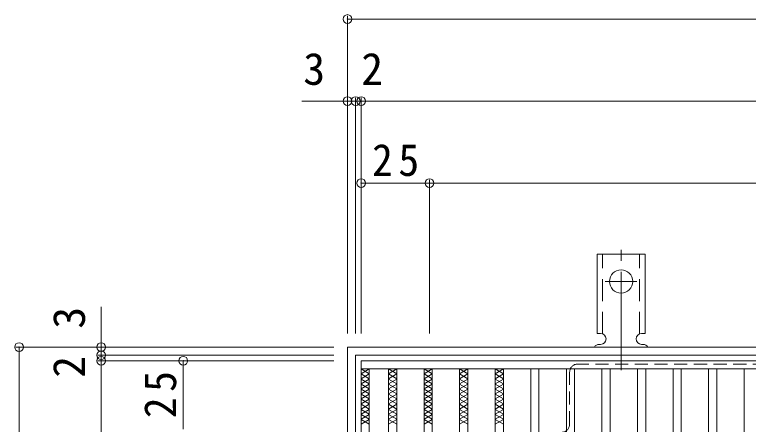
# Model space of a CAD drawing. Units: millimetres at full size, sheet at 1:4. Extents: x -838 to 1044, y -781 to 782.
# Drawn here: x -821.3 to -553.2, y 619.9 to 769.8 of the extents above; entities that cross this region are included whole.
import ezdxf
from ezdxf.enums import TextEntityAlignment as Align

# ---------------------------------------------------------------- set-up
doc = ezdxf.new("R2010")
doc.units = ezdxf.units.MM
doc.header["$LTSCALE"] = 4
doc.header["$PDMODE"] = 32
doc.header["$PDSIZE"] = 3.2
for name, pattern in [('CHAIN2', [12, 9, -1, 1, -1]), ('DASHED1', [1.8, 1.2, -0.6]), ('DASHED2', [3, 2, -1])]:
    doc.linetypes.add(name, pattern=pattern)
for name, color, linetype, lineweight in [('A-1_躯体', 3, 'Continuous', 9), ('A-2_仕上', 3, 'Continuous', 9), ('A-4_その他', 7, 'Continuous', 9), ('A-7_ハッチ', 2, 'Continuous', 9), ('A-9_ｸｳﾁｮｳｷ', 6, 'Continuous', 9), ('A-A_ﾊｯﾁ-ﾜｸ', 3, 'Continuous', 9)]:
    doc.layers.add(name, color=color, linetype=linetype, lineweight=lineweight)
doc.styles.add('ＭＳ ゴシック', font='')
doc.styles.get('ＭＳ ゴシック').set_extended_font_data('MS Gothic')

msp = doc.modelspace()

# ---------------------------------------------------------------- linework, layer by layer
at = {"layer": 'A-1_躯体', "color": 2}
for points in [[(-699.713, 238.162), (-699.713, 648.162), (-289.713, 648.162), (-289.713, 238.162)], [(-696.713, 241.162), (-696.713, 645.162), (-292.713, 645.162), (-292.713, 241.162)]]:
    msp.add_lwpolyline(points, close=True, dxfattribs=at)
at = {"layer": 'A-2_仕上'}
for p, q in [((-694.713, 643.162), (-694.713, 243.162)), ((-694.713, 643.162), (-294.713, 643.162)), ((-694.713, 640.162), (-294.713, 640.162)), ((-691.713, 640.162), (-691.713, 246.162)), ((-684.713, 640.162), (-684.713, 246.162)), ((-681.713, 640.162), (-681.713, 246.162)), ((-671.713, 640.162), (-671.713, 246.162)), ((-668.713, 640.162), (-668.713, 246.162)), ((-658.713, 640.162), (-658.713, 246.162)), ((-655.713, 640.162), (-655.713, 246.162)), ((-645.713, 640.162), (-645.713, 246.162)), ((-642.713, 640.162), (-642.713, 246.162)), ((-632.713, 640.162), (-632.713, 246.162)), ((-629.713, 640.162), (-629.713, 246.162)), ((-619.713, 640.162), (-619.713, 246.162)), ((-616.713, 640.162), (-616.713, 246.162)), ((-606.713, 640.162), (-606.713, 246.162)), ((-603.713, 640.162), (-603.713, 246.162)), ((-593.713, 640.162), (-593.713, 246.162)), ((-590.713, 640.162), (-590.713, 246.162)), ((-580.713, 640.162), (-580.713, 246.162)), ((-577.713, 640.162), (-577.713, 246.162)), ((-567.713, 640.162), (-567.713, 246.162)), ((-564.713, 640.162), (-564.713, 246.162)), ((-554.713, 640.162), (-554.713, 246.162))]:
    msp.add_line(p, q, dxfattribs=at)
at = {"layer": 'A-4_その他'}
for p, q in [((-699.713, 769.362), (-699.713, 653.162)), ((-699.713, 768.162), (-289.713, 768.162)), ((-716.393, 738.162), (-696.713, 738.162)), ((-696.713, 739.362), (-696.713, 653.162)), ((-696.713, 738.162), (-694.713, 738.162)), ((-694.713, 739.362), (-694.713, 653.162)), ((-694.713, 738.162), (-294.713, 738.162)), ((-669.713, 708.162), (-694.713, 708.162)), ((-669.713, 709.362), (-669.713, 653.162)), ((-669.713, 708.162), (-319.713, 708.162)), ((-789.713, 662.926), (-789.713, 645.162)), ((-820.913, 648.162), (-704.713, 648.162)), ((-819.713, 648.162), (-819.713, 238.162)), ((-790.913, 645.162), (-704.713, 645.162)), ((-789.713, 645.162), (-789.713, 643.162)), ((-790.913, 643.162), (-704.713, 643.162)), ((-789.713, 643.162), (-789.713, 243.162)), ((-759.713, 618.162), (-759.713, 643.162))]:
    msp.add_line(p, q, dxfattribs=at)
for p in [(-699.713, 768.162), (-699.713, 738.162), (-696.713, 738.162), (-694.713, 738.162), (-694.713, 708.162), (-669.713, 708.162), (-819.713, 648.162), (-789.713, 648.162), (-789.713, 645.162), (-789.713, 643.162), (-759.713, 643.162)]:
    msp.add_point(p, dxfattribs=at)
at = {"layer": 'A-7_ハッチ', "linetype": 'DASHED1'}
for p, q in [((-373.914, 641.966), (-615.512, 641.966)), ((-618.512, 619.966), (-618.512, 638.966))]:
    msp.add_line(p, q, dxfattribs=at)
for centre, start, end in [((-615.512, 638.966), 90, 180), ((-621.512, 619.966), 270, 0)]:
    msp.add_arc(centre, 3, start, end, dxfattribs=at)
at = {"layer": 'A-9_ｸｳﾁｮｳｷ'}
for p, q in [((-694.713, 640.162), (-691.713, 638.43)), ((-691.713, 640.162), (-694.713, 638.43)), ((-694.713, 638.315), (-691.713, 636.583)), ((-691.713, 638.315), (-694.713, 636.583)), ((-684.713, 640.162), (-681.713, 638.43)), ((-681.713, 640.162), (-684.713, 638.43)), ((-684.713, 638.315), (-681.713, 636.583)), ((-681.713, 638.315), (-684.713, 636.583)), ((-671.713, 640.162), (-668.713, 638.43)), ((-668.713, 640.162), (-671.713, 638.43)), ((-671.713, 638.315), (-668.713, 636.583)), ((-668.713, 638.315), (-671.713, 636.583)), ((-658.713, 640.162), (-655.713, 638.43)), ((-655.713, 640.162), (-658.713, 638.43)), ((-658.713, 638.315), (-655.713, 636.583)), ((-655.713, 638.315), (-658.713, 636.583)), ((-645.713, 640.162), (-642.713, 638.43)), ((-642.713, 640.162), (-645.713, 638.43)), ((-645.713, 638.315), (-642.713, 636.583)), ((-642.713, 638.315), (-645.713, 636.583)), ((-694.713, 636.467), (-691.713, 634.735)), ((-691.713, 636.467), (-694.713, 634.735)), ((-684.713, 636.467), (-681.713, 634.735)), ((-681.713, 636.467), (-684.713, 634.735)), ((-671.713, 636.467), (-668.713, 634.735)), ((-668.713, 636.467), (-671.713, 634.735)), ((-658.713, 636.467), (-655.713, 634.735)), ((-655.713, 636.467), (-658.713, 634.735)), ((-645.713, 636.467), (-642.713, 634.735)), ((-642.713, 636.467), (-645.713, 634.735)), ((-694.713, 634.62), (-691.713, 632.887)), ((-691.713, 634.62), (-694.713, 632.887)), ((-694.713, 632.772), (-691.713, 631.04)), ((-691.713, 632.772), (-694.713, 631.04)), ((-684.713, 634.62), (-681.713, 632.887)), ((-681.713, 634.62), (-684.713, 632.887)), ((-684.713, 632.772), (-681.713, 631.04)), ((-681.713, 632.772), (-684.713, 631.04)), ((-671.713, 634.62), (-668.713, 632.887)), ((-668.713, 634.62), (-671.713, 632.887)), ((-671.713, 632.772), (-668.713, 631.04)), ((-668.713, 632.772), (-671.713, 631.04)), ((-658.713, 634.62), (-655.713, 632.887)), ((-655.713, 634.62), (-658.713, 632.887)), ((-658.713, 632.772), (-655.713, 631.04)), ((-655.713, 632.772), (-658.713, 631.04)), ((-645.713, 634.62), (-642.713, 632.887)), ((-642.713, 634.62), (-645.713, 632.887)), ((-645.713, 632.772), (-642.713, 631.04)), ((-642.713, 632.772), (-645.713, 631.04)), ((-694.713, 630.924), (-691.713, 629.192)), ((-691.713, 630.924), (-694.713, 629.192)), ((-684.713, 630.924), (-681.713, 629.192)), ((-681.713, 630.924), (-684.713, 629.192)), ((-671.713, 630.924), (-668.713, 629.192)), ((-668.713, 630.924), (-671.713, 629.192)), ((-658.713, 630.924), (-655.713, 629.192)), ((-655.713, 630.924), (-658.713, 629.192)), ((-645.713, 630.924), (-642.713, 629.192)), ((-642.713, 630.924), (-645.713, 629.192)), ((-694.713, 629.077), (-691.713, 627.345)), ((-691.713, 629.077), (-694.713, 627.345)), ((-684.713, 629.077), (-681.713, 627.345)), ((-681.713, 629.077), (-684.713, 627.345)), ((-671.713, 629.077), (-668.713, 627.345)), ((-668.713, 629.077), (-671.713, 627.345)), ((-658.713, 629.077), (-655.713, 627.345)), ((-655.713, 629.077), (-658.713, 627.345)), ((-645.713, 629.077), (-642.713, 627.345)), ((-642.713, 629.077), (-645.713, 627.345)), ((-691.713, 627.229), (-694.713, 625.497)), ((-694.713, 627.229), (-691.713, 625.497)), ((-694.713, 625.382), (-691.713, 623.65)), ((-691.713, 625.382), (-694.713, 623.65)), ((-681.713, 627.229), (-684.713, 625.497)), ((-684.713, 627.229), (-681.713, 625.497)), ((-684.713, 625.382), (-681.713, 623.65)), ((-681.713, 625.382), (-684.713, 623.65)), ((-668.713, 627.229), (-671.713, 625.497)), ((-671.713, 627.229), (-668.713, 625.497)), ((-671.713, 625.382), (-668.713, 623.65)), ((-668.713, 625.382), (-671.713, 623.65)), ((-655.713, 627.229), (-658.713, 625.497)), ((-658.713, 627.229), (-655.713, 625.497)), ((-658.713, 625.382), (-655.713, 623.65)), ((-655.713, 625.382), (-658.713, 623.65)), ((-642.713, 627.229), (-645.713, 625.497)), ((-645.713, 627.229), (-642.713, 625.497)), ((-645.713, 625.382), (-642.713, 623.65)), ((-642.713, 625.382), (-645.713, 623.65)), ((-694.713, 623.534), (-691.713, 621.802)), ((-691.713, 623.534), (-694.713, 621.802)), ((-684.713, 623.534), (-681.713, 621.802)), ((-681.713, 623.534), (-684.713, 621.802)), ((-671.713, 623.534), (-668.713, 621.802)), ((-668.713, 623.534), (-671.713, 621.802)), ((-658.713, 623.534), (-655.713, 621.802)), ((-655.713, 623.534), (-658.713, 621.802)), ((-645.713, 623.534), (-642.713, 621.802)), ((-642.713, 623.534), (-645.713, 621.802)), ((-694.713, 621.687), (-691.713, 619.955)), ((-691.713, 621.687), (-694.713, 619.955)), ((-684.713, 621.687), (-681.713, 619.955)), ((-681.713, 621.687), (-684.713, 619.955)), ((-671.713, 621.687), (-668.713, 619.955)), ((-668.713, 621.687), (-671.713, 619.955)), ((-658.713, 621.687), (-655.713, 619.955)), ((-655.713, 621.687), (-658.713, 619.955)), ((-645.713, 621.687), (-642.713, 619.955)), ((-642.713, 621.687), (-645.713, 619.955))]:
    msp.add_line(p, q, dxfattribs=at)
at = {"layer": 'A-A_ﾊｯﾁ-ﾜｸ', "color": 7, "linetype": 'CHAIN2'}
for p, q in [((-599.713, 639.694), (-599.713, 687.095)), ((-605.489, 672.162), (-593.937, 672.162))]:
    msp.add_line(p, q, dxfattribs=at)
at = {"layer": 'A-A_ﾊｯﾁ-ﾜｸ'}
for p, q in [((-608.463, 653.162), (-608.463, 682.162)), ((-590.963, 682.162), (-608.463, 682.162)), ((-590.963, 653.162), (-590.963, 682.162)), ((-608.463, 653.162), (-607.213, 653.162)), ((-590.963, 653.162), (-592.213, 653.162)), ((-607.713, 649.162), (-607.213, 649.162)), ((-592.218, 649.162), (-591.704, 649.162))]:
    msp.add_line(p, q, dxfattribs=at)
at = {"layer": 'A-A_ﾊｯﾁ-ﾜｸ', "linetype": 'DASHED2'}
for p, q in [((-606.463, 653.016), (-606.463, 682.162)), ((-592.963, 653.016), (-592.963, 682.162))]:
    msp.add_line(p, q, dxfattribs=at)
at = {"layer": 'A-A_ﾊｯﾁ-ﾜｸ'}
msp.add_circle((-599.713, 672.162), 4.25, dxfattribs=at)
for centre, start, end in [((-607.213, 651.162), 270, 90), ((-592.213, 651.162), 90, 269.86671), ((-607.713, 647.162), 90.27597, 150.00049), ((-591.713, 647.162), 29.99928, 89.75838)]:
    msp.add_arc(centre, 2, start, end, dxfattribs=at)

# ---------------------------------------------------------------- texts
at = {"layer": 'A-4_その他', "color": 2, "style": 'ＭＳ ゴシック'}
for s, p in [('3', (-715.842, 740.562)), ('2', (-694.671, 740.562))]:
    msp.add_text(s, height=11.73, dxfattribs=at).set_placement(p, align=Align.BOTTOM_LEFT)
for s, p in [('3', (-792.113, 654.887)), ('2', (-792.113, 636.926))]:
    msp.add_text(s, height=11.73, rotation=90, dxfattribs=at).set_placement(p, align=Align.BOTTOM_LEFT)
at = {"layer": 'A-4_その他', "color": 2, "insert": (-690.713, 710.562), "char_height": 11.73, "attachment_point": 7, "style": 'ＭＳ ゴシック'}
msp.add_mtext('\\T1.27;\\W0.95;25', dxfattribs=at)
at = {"layer": 'A-4_その他', "color": 2, "insert": (-762.113, 622.162), "char_height": 11.73, "attachment_point": 7, "rotation": 90, "style": 'ＭＳ ゴシック'}
msp.add_mtext('\\T1.27;\\W0.95;25', dxfattribs=at)

doc.saveas('drawing.dxf')
